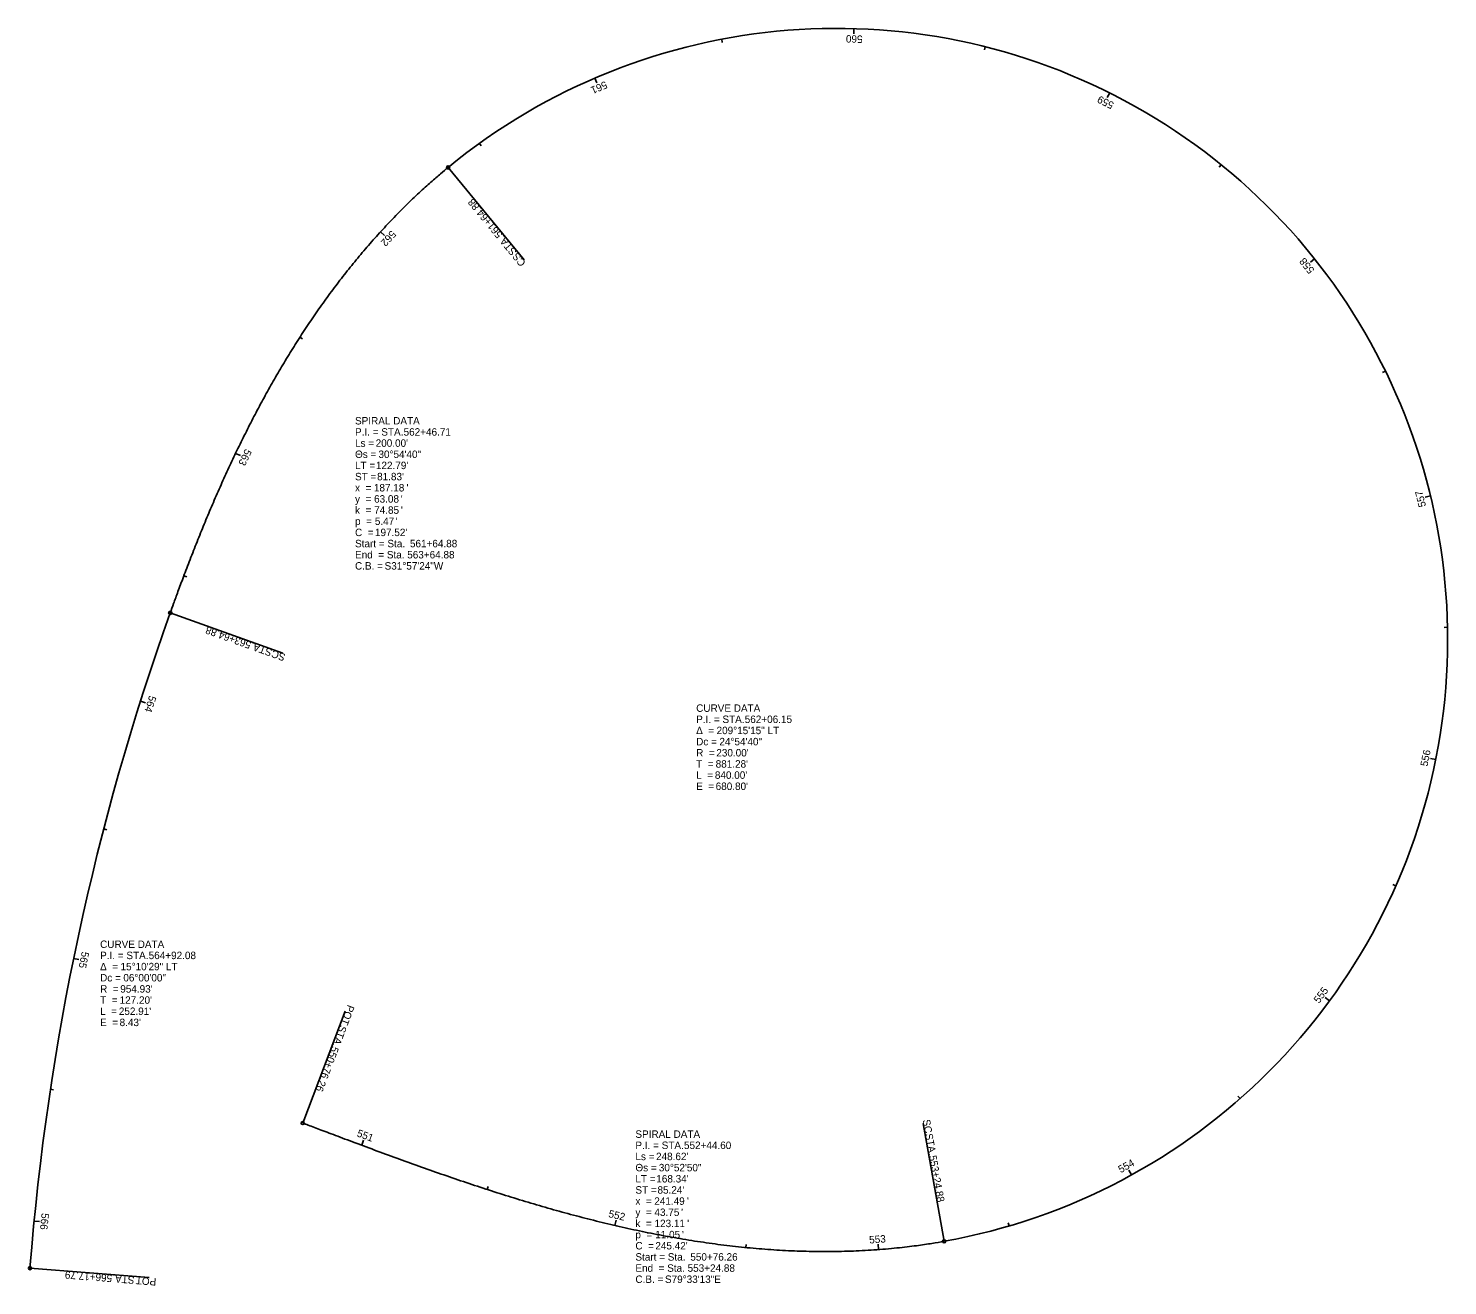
# Model space of a CAD drawing. Extents: x 240463 to 240997, y 531223 to 531696.
import ezdxf

# ---------------------------------------------------------------- set-up
doc = ezdxf.new("R2010")
doc.units = 0
for name, color, linetype in [('GE_P_Alignment', 7, 'Continuous'), ('GE_P_Alignment_100_Cardinal_Points', 7, 'Continuous'), ('GE_P_Alignment_100_Curve_Data', 7, 'Continuous'), ('GE_P_Alignment_100_Stations', 7, 'Continuous')]:
    doc.layers.add(name, color=color, linetype=linetype)

msp = doc.modelspace()

# ---------------------------------------------------------------- linework, layer by layer
at = {"layer": 'GE_P_Alignment'}
for centre, radius, start, end in [((240767.21, 531466.33), 230, 280.1663, 129.4205), ((240767.21, 531466.33), 230, 280.1663, 129.4205), ((240767.21, 531466.33), 230, 280.1663, 129.4205), ((241415.83, 531155.01), 954.93, 160.33166, 175.50641), ((241415.83, 531155.01), 954.93, 160.33166, 175.50641)]:
    msp.add_arc(centre, radius, start, end, dxfattribs=at)
for points in [[(240621.16, 531644), (240620.24, 531643.25), (240618.41, 531641.72), (240614.8, 531638.61), (240610.38, 531634.63), (240605.22, 531629.69), (240600.2, 531624.61), (240595.32, 531619.39), (240590.59, 531614.04), (240585.99, 531608.57), (240581.54, 531602.98), (240577.22, 531597.29), (240573.04, 531591.5), (240568.98, 531585.62), (240565.06, 531579.65), (240561.27, 531573.6), (240557.59, 531567.47), (240554.04, 531561.28), (240550.6, 531555.02), (240547.27, 531548.7), (240544.05, 531542.32), (240540.92, 531535.9), (240537.9, 531529.43), (240534.97, 531522.91), (240532.12, 531516.36), (240529.36, 531509.77), (240526.68, 531503.15), (240524.06, 531496.51), (240521.52, 531489.83), (240519.45, 531484.25), (240517.82, 531479.78), (240517.01, 531477.54), (240516.61, 531476.42)], [(240621.16, 531644), (240620.24, 531643.25), (240618.41, 531641.72), (240614.8, 531638.61), (240610.38, 531634.63), (240605.22, 531629.69), (240600.2, 531624.61), (240595.32, 531619.39), (240590.59, 531614.04), (240585.99, 531608.57), (240581.54, 531602.98), (240577.22, 531597.29), (240573.04, 531591.5), (240568.98, 531585.62), (240565.06, 531579.65), (240561.27, 531573.6), (240557.59, 531567.47), (240554.04, 531561.28), (240550.6, 531555.02), (240547.27, 531548.7), (240544.05, 531542.32), (240540.92, 531535.9), (240537.9, 531529.43), (240534.97, 531522.91), (240532.12, 531516.36), (240529.36, 531509.77), (240526.68, 531503.15), (240524.06, 531496.51), (240521.52, 531489.83), (240519.45, 531484.25), (240517.82, 531479.78), (240517.01, 531477.54), (240516.61, 531476.42)], [(240566.45, 531284.44), (240567.83, 531283.91), (240570.6, 531282.87), (240576.14, 531280.78), (240583.06, 531278.17), (240591.38, 531275.06), (240599.71, 531271.99), (240608.06, 531268.96), (240616.43, 531265.99), (240624.82, 531263.09), (240633.24, 531260.28), (240641.69, 531257.55), (240650.18, 531254.93), (240658.69, 531252.42), (240667.25, 531250.05), (240675.84, 531247.82), (240684.48, 531245.74), (240693.15, 531243.82), (240701.86, 531242.09), (240710.6, 531240.55), (240719.38, 531239.21), (240728.19, 531238.09), (240737.02, 531237.2), (240745.88, 531236.55), (240754.75, 531236.16), (240763.63, 531236.04), (240772.51, 531236.2), (240781.38, 531236.65), (240790.23, 531237.41), (240797.57, 531238.31), (240803.43, 531239.18), (240806.35, 531239.68), (240807.8, 531239.94)]]:
    msp.add_open_spline(points, degree=3, dxfattribs=at)
at = {"layer": 'GE_P_Alignment_100_Cardinal_Points'}
for p, q in [((240621.16, 531644), (240649.73, 531609.24)), ((240516.61, 531476.42), (240558.99, 531461.27)), ((240566.45, 531284.44), (240582.37, 531326.53)), ((240807.8, 531239.94), (240799.86, 531284.23)), ((240463.83, 531229.83), (240508.69, 531226.3))]:
    msp.add_line(p, q, dxfattribs=at)
for centre in [(240621.16, 531644), (240516.61, 531476.42), (240566.45, 531284.44), (240807.8, 531239.94), (240463.83, 531229.83)]:
    msp.add_circle(centre, 0.6, dxfattribs=at)
at = {"layer": 'GE_P_Alignment_100_Stations'}
for p, q in [((240773.84, 531696.23), (240773.78, 531694.23)), ((240724.1, 531692.25), (240724.32, 531691.07)), ((240823.27, 531689.39), (240822.98, 531688.23)), ((240676.38, 531677.64), (240677.17, 531675.8)), ((240870.06, 531672.05), (240869.17, 531670.26)), ((240632.95, 531653.07), (240633.65, 531652.1)), ((240912.01, 531645.02), (240911.26, 531644.09)), ((240595.74, 531619.8), (240597.22, 531618.45)), ((240947.14, 531609.59), (240945.58, 531608.34)), ((240565.4, 531580.13), (240566.41, 531579.48)), ((240973.81, 531567.4), (240972.73, 531566.88)), ((240541.2, 531536.42), (240543, 531535.56)), ((240990.75, 531520.46), (240988.8, 531519.99)), ((240521.74, 531490.38), (240522.86, 531489.96)), ((240997.16, 531470.98), (240995.96, 531470.95)), ((240505.4, 531443.13), (240507.31, 531442.53)), ((240992.75, 531421.27), (240990.79, 531421.66)), ((240491.57, 531395.09), (240492.73, 531394.79)), ((240977.72, 531373.69), (240976.63, 531374.17)), ((240480.27, 531346.39), (240482.23, 531345.99)), ((240952.79, 531330.46), (240951.17, 531331.64)), ((240471.54, 531297.16), (240472.72, 531296.98)), ((240919.12, 531293.63), (240918.32, 531294.53)), ((240588.67, 531276.08), (240589.37, 531277.95)), ((240878.29, 531264.93), (240877.33, 531266.68)), ((240635.82, 531259.45), (240636.19, 531260.59)), ((240465.39, 531247.55), (240467.38, 531247.35)), ((240683.93, 531245.89), (240684.38, 531247.84)), ((240832.24, 531245.71), (240831.9, 531246.86)), ((240733.2, 531237.6), (240733.32, 531238.79)), ((240783.13, 531236.83), (240782.98, 531238.83))]:
    msp.add_line(p, q, dxfattribs=at)

# ---------------------------------------------------------------- texts
at = {"layer": 'GE_P_Alignment_100_Cardinal_Points'}
for s, rotation, p in [('561+64.88', 129.4205, (240641.82, 531618.81)), (' STA. ', 129.4205, (240647.82, 531611.5)), ('CS', 129.4205, (240650.55, 531608.18)), ('563+64.88', 160.3317, (240547.28, 531465.41)), (' STA. ', 160.3317, (240556.18, 531462.23)), ('SC', 160.3317, (240560.23, 531460.78)), ('POT', 249.2856, (240583.4, 531329.14)), (' STA. ', 249.2856, (240580.85, 531322.41)), ('550+76.26', 249.2856, (240577.51, 531313.57)), ('SC', 280.1663, (240799.67, 531285.56)), (' STA. ', 280.1663, (240800.43, 531281.32)), ('553+24.88', 280.1663, (240802.09, 531272.02)), ('566+17.79', 175.5064, (240494.85, 531227.35)), (' STA. ', 175.5064, (240504.28, 531226.61)), ('POT', 175.5064, (240511.45, 531226.04))]:
    msp.add_text(s, height=2.8, rotation=rotation, dxfattribs=at).set_placement(p)
at = {"layer": 'GE_P_Alignment_100_Curve_Data'}
for s, p in [('SPIRAL DATA', (240586.13, 531547.29)), ('P.I. = STA. ', (240586.13, 531543.09)), ('562+46.71', (240604.4, 531543.09)), ('Ls = ', (240586.13, 531538.89)), ("200.00'", (240593.9, 531538.89)), ('Θs = ', (240586.13, 531534.69)), ('30°54\'40"', (240594.94, 531534.69)), ('ST = ', (240586.13, 531526.29)), ('LT = ', (240586.13, 531530.49)), ("122.79'", (240593.99, 531530.49)), ("81.83'", (240594.44, 531526.29)), ('x  = ', (240586.13, 531522.09)), ('187.18', (240593.23, 531522.09)), ("'", (240605.52, 531522.09)), ('y  = ', (240586.13, 531517.89)), ('63.08', (240593.3, 531517.89)), ("'", (240603.35, 531517.89)), ('k  = ', (240586.13, 531513.69)), ('74.85', (240593.33, 531513.69)), ("'", (240603.38, 531513.69)), ('C  = ', (240586.13, 531505.29)), ('p  = ', (240586.13, 531509.49)), ('5.47', (240593.59, 531509.49)), ("197.52'", (240593.63, 531505.29)), ("'", (240601.41, 531509.49)), ('Start = Sta. ', (240586.13, 531501.09)), ('561+64.88', (240606.79, 531501.09)), ('End  = Sta. ', (240586.13, 531496.89)), ('563+64.88', (240605.77, 531496.89)), ('C.B. = ', (240586.13, 531492.69)), ('S31°57\'24"W', (240597.26, 531492.69)), ('CURVE DATA', (240714.48, 531439.17)), ('Δ  = ', (240714.48, 531430.77)), ('P.I. = STA. ', (240714.48, 531434.97)), ('209°15\'15" LT', (240722.16, 531430.77)), ('562+06.15', (240732.75, 531434.97)), ('Dc = ', (240714.48, 531426.57)), ('24°54\'40"', (240723.22, 531426.57)), ('R  = ', (240714.48, 531422.37)), ("230.00'", (240722.06, 531422.37)), ('T  = ', (240714.48, 531418.17)), ("881.28'", (240721.82, 531418.17)), ('L  = ', (240714.48, 531413.97)), ('E  = ', (240714.48, 531409.77)), ("840.00'", (240721.52, 531413.97)), ("680.80'", (240721.82, 531409.77)), ('CURVE DATA', (240490.22, 531350.32)), ('P.I. = STA. ', (240490.22, 531346.12)), ('564+92.08', (240508.49, 531346.12)), ('Δ  = ', (240490.22, 531341.92)), ('15°10\'29" LT', (240497.9, 531341.92)), ('Dc = ', (240490.22, 531337.72)), ('06°00\'00"', (240498.96, 531337.72)), ('T  = ', (240490.22, 531329.32)), ('R  = ', (240490.22, 531333.52)), ("127.20'", (240497.56, 531329.32)), ("954.93'", (240497.8, 531333.52)), ('L  = ', (240490.22, 531325.12)), ("252.91'", (240497.26, 531325.12)), ('E  = ', (240490.22, 531320.92)), ("8.43'", (240497.56, 531320.92)), ('SPIRAL DATA', (240691.62, 531278.88)), ('P.I. = STA. ', (240691.62, 531274.68)), ('Ls = ', (240691.62, 531270.48)), ("248.62'", (240699.38, 531270.48)), ('552+44.60', (240709.89, 531274.68)), ('Θs = ', (240691.62, 531266.28)), ('30°52\'50"', (240700.43, 531266.28)), ('LT = ', (240691.62, 531262.08)), ("168.34'", (240699.48, 531262.08)), ('ST = ', (240691.62, 531257.88)), ("85.24'", (240699.93, 531257.88)), ('y  = ', (240691.62, 531249.48)), ('x  = ', (240691.62, 531253.68)), ('43.75', (240698.79, 531249.48)), ('241.49', (240698.72, 531253.68)), ("'", (240708.84, 531249.48)), ("'", (240711.01, 531253.68)), ('k  = ', (240691.62, 531245.28)), ('123.11', (240698.82, 531245.28)), ("'", (240711.11, 531245.28)), ('p  = ', (240691.62, 531241.08)), ('11.05', (240699.08, 531241.08)), ("'", (240709.13, 531241.08)), ('Start = Sta. ', (240691.62, 531232.68)), ('C  = ', (240691.62, 531236.88)), ("245.42'", (240699.12, 531236.88)), ('550+76.26', (240712.28, 531232.68)), ('End  = Sta. ', (240691.62, 531228.48)), ('553+24.88', (240711.26, 531228.48)), ('C.B. = ', (240691.62, 531224.28)), ('S79°33\'13"E', (240702.75, 531224.28))]:
    msp.add_text(s, height=2.8, dxfattribs=at).set_placement(p)
at = {"layer": 'GE_P_Alignment_100_Stations'}
for s, rotation, p in [('560', 178.3475, (240777.11, 531693.64)), ('561', 203.2587, (240680.27, 531676.58)), ('559', 153.4363, (240871.91, 531668.33)), ('562', 227.5867, (240599.8, 531620.54)), ('558', 128.5251, (240947.27, 531605.42)), ('563', 244.449, (240544.86, 531538.3)), ('557', 103.6139, (240989.12, 531516.56)), ('564', 252.439, (240508.77, 531445.5)), ('556', 78.7026, (240989.64, 531418.47)), ('565', 258.439, (240483.38, 531349.13)), ('555', 53.7914, (240948.82, 531329.27)), ('551', 339.5672, (240586.59, 531279.52)), ('554', 28.8802, (240874.22, 531265.54)), ('552', 346.9353, (240681.3, 531249.07)), ('566', 264.439, (240468.21, 531250.65)), ('553', 4.2955, (240779.68, 531239.08))]:
    msp.add_text(s, height=2.8, rotation=rotation, dxfattribs=at).set_placement(p)

doc.saveas('drawing.dxf')
